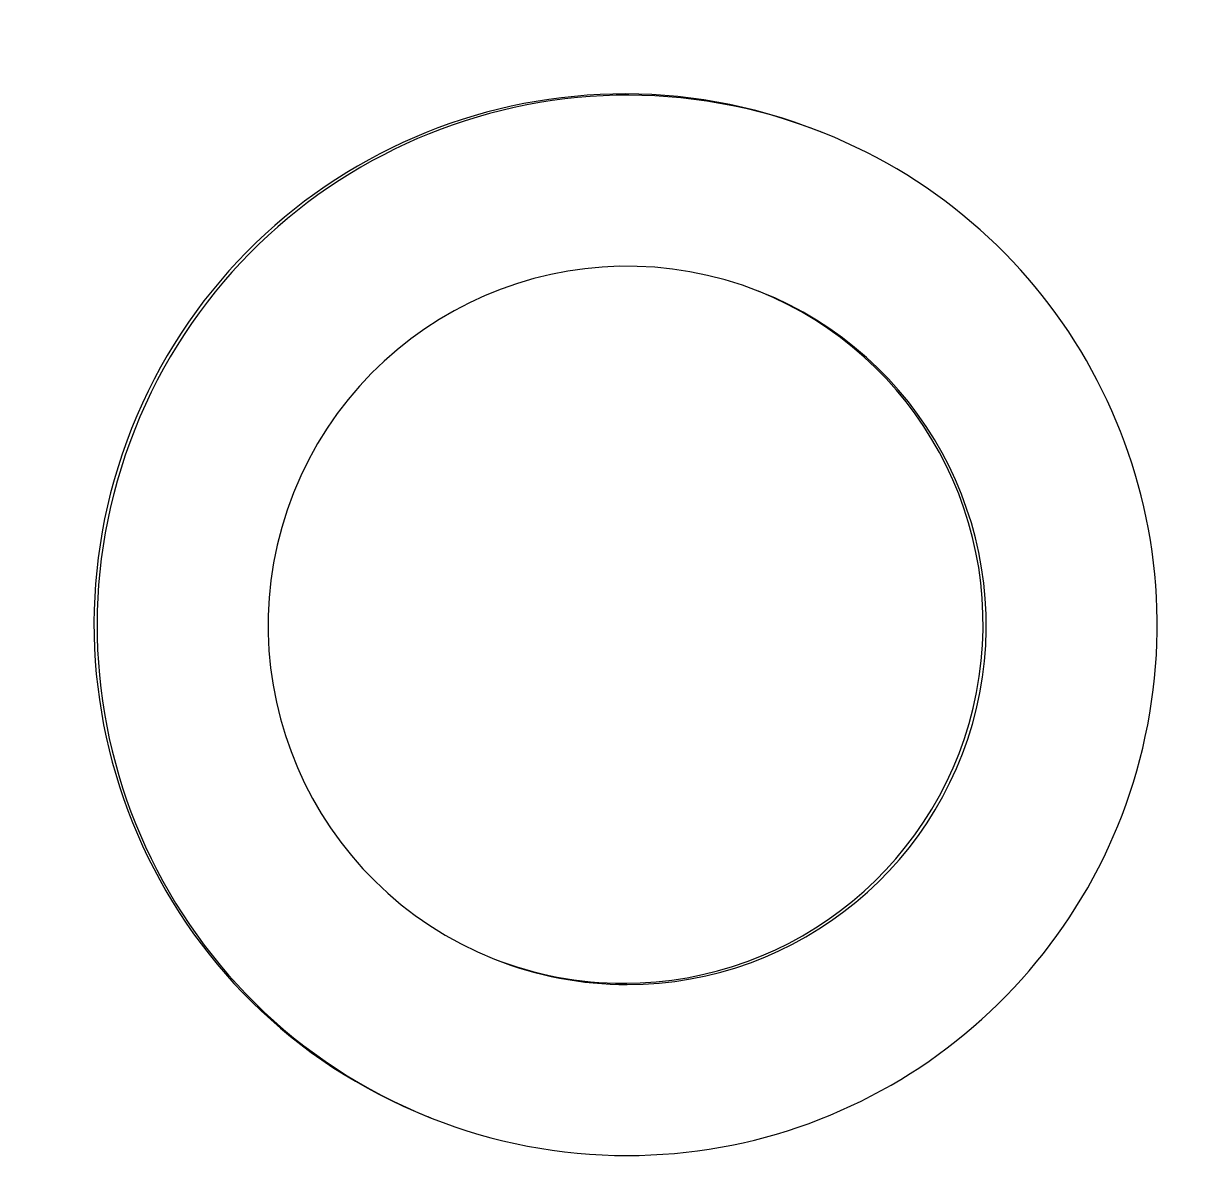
# Model space of a CAD drawing. Header units: millimetres. Extents: x -52.5 to -18.3, y -15.5 to 17.6.
import ezdxf

# ---------------------------------------------------------------- set-up
doc = ezdxf.new("R2010")
doc.units = ezdxf.units.MM
doc.layers.add('Shape2DView006', color=7, linetype='CONTINUOUS')

msp = doc.modelspace()

# ---------------------------------------------------------------- linework, layer by layer
at = {"layer": 'Shape2DView006'}
for p, q in [((-29.166, 14.355), (-29.257, 14.391)), ((-34.985, -10.511), (-34.894, -10.548)), ((-40.621, -14.451), (-40.712, -14.415))]:
    msp.add_line(p, q, dxfattribs=at)
for centre, major_axis, start_param, end_param in [((-34.985, -0.012), (-5.727, -14.403), 3.141593, 0), ((-34.894, -0.048), (-5.727, -14.403), 3.141593, 0), ((-34.894, -0.048), (-5.727, -14.403), 0.37866, 3.141593), ((-34.894, -0.048), (-3.88, -9.757), 3.141593, 0), ((-34.985, -0.012), (-3.88, -9.757), 0.37866, 3.136916), ((-34.894, -0.048), (-3.88, -9.757), 0.37866, 3.141593), ((-34.985, -0.012), (-3.88, -9.757), 0.004677, 0.37866), ((-34.894, -0.048), (-3.88, -9.757), 0, 0.37866), ((-34.894, -0.048), (-5.727, -14.403), 0, 0.37866)]:
    msp.add_ellipse(centre, major_axis=major_axis, ratio=0.999499, start_param=start_param, end_param=end_param, dxfattribs=at)

doc.saveas('drawing.dxf')
